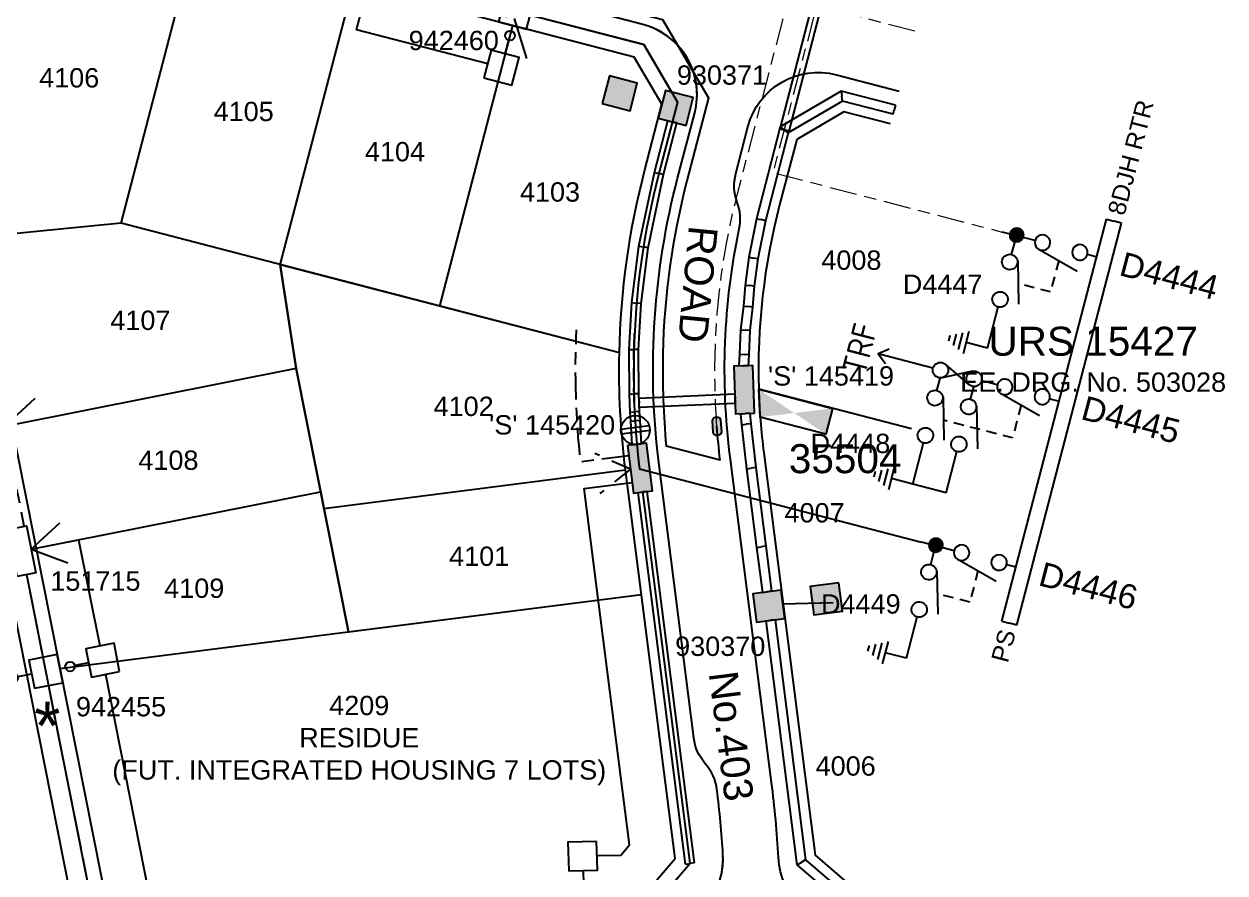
# Model space of a CAD drawing. Header units: metres. Extents: x 292331 to 292798, y 6234101 to 6234674.
# Drawn here: x 292674 to 292798.2, y 6234168.9 to 6234256.7 of the extents above; entities that cross this region are included whole.
import ezdxf
from ezdxf.enums import TextEntityAlignment as Align

# ---------------------------------------------------------------- set-up
doc = ezdxf.new("R2010")
doc.units = ezdxf.units.M
doc.header["$LTSCALE"] = 0.7
for name, pattern in [('A', [0]), ('Cable Exist OH', [1, 1, 0]), ('Cable Exist UG', [8.2, 4, -1.2, 1.8, -1.2]), ('CENTERX2', [101.6, 63.5, -12.7, 12.7, -12.7]), ('Dash', [5, 3, -2]), ('IE Trench LV', [6.5, 5, -1.5])]:
    doc.linetypes.add(name, pattern=pattern)
doc.layers.get('0').update_dxf_attribs({"color": 6})
for name, color, linetype in [('_User Miscellaneous1', 3, 'Continuous'), ('_User Miscellaneous11', 7, 'Continuous'), ('_User Miscellaneous4', 7, 'Continuous'), ('_User Miscellaneous6', 7, 'Continuous'), ('_User Miscellaneous7', 150, 'Continuous'), ('_User Miscellaneous8', 7, 'Continuous'), ('_User_HV_Exist', 7, 'Continuous'), ('_User_LV_Exist', 7, 'Continuous'), ('Cadastre Developer_SP_NEW', 4, 'Continuous'), ('Cadastre Roads_SP_NEW', 8, 'Continuous'), ('Equip_HV_NEW', 1, 'Continuous'), ('Equip_LV_NEW', 5, 'Continuous'), ('Equip_SP_HV_NEW', 7, 'Continuous'), ('Mains_HV_NEW_U72', 2, 'Continuous'), ('Mains_LV_NEW_R6', 2, 'Continuous'), ('Mains_LV_NEW_T84', 2, 'Continuous'), ('Services_SP_NEW_UG', 2, 'Continuous'), ('Sub_SP_EXT', 7, 'Continuous'), ('SupportsUG_SP_LV_EXT', 7, 'Continuous'), ('SupportsUG_SP_LV_NEW', 2, 'Continuous'), ('SupportsUG_SP_LV_SL_EXT', 7, 'Continuous'), ('SupportsUG_SP_LV_SL_NEW', 2, 'Continuous'), ('Trench_SP_NEW', 2, 'Continuous'), ('UG_Details_SP_MISC', 7, 'Continuous')]:
    doc.layers.add(name, color=color, linetype=linetype)
doc.layers.add('_User Miscellaneous5', color=7, linetype='Continuous', lineweight=35)
doc.layers.add('_User Notes', color=7, linetype='Continuous', plot=False)
doc.styles.add('ARIAL', font='arial.ttf', dxfattribs={"height": 2})
doc.styles.add('ARIAL 3.0', font='arial.ttf', dxfattribs={"height": 3})
doc.styles.add('COLUMN_LABEL', font='arial.ttf')
doc.styles.add('IESYMBOL1', font='isocp.shx')
doc.styles.add('POLE_LABEL', font='arial.ttf')
doc.styles.add('SL_LABEL', font='arial.ttf')
doc.styles.get("Standard").update_dxf_attribs({"font": 'arial.ttf'})
doc.styles.add('style1', font='iso3098b.shx')
doc.styles.add('SWG_LABEL', font='arial.ttf')
doc.styles.add('SWITCH_LABEL', font='arial.ttf', dxfattribs={"height": 2.5})
doc.linetypes.add('Cable New UG', pattern='A,8,-1,["x",style1,S=3.5,R=0,X=0.35,Y=-1],-3.5', length=12.5)
doc.linetypes.add('Cable Z', pattern='A,8,-1,["Z",Standard,S=2.5,R=0,X=0.35,Y=-1.25],-3.5', length=12.5)
doc.linetypes.add('IE Trench HV', pattern='A,8,-2,["/",style1,S=2.5,R=0,X=0.1,Y=-1],-4.5', length=14.5)

# ---------------------------------------------------------------- blocks, each defined once
blk = doc.blocks.new('SWG_SIE_SU_NEW')
blk.add_line((5.81, 0.79), (1.59, 1.94))
at = {"linetype": 'A', "lineweight": 0}
for p, q in [((7.98, 0.35), (7.98, -0.37)), ((8.18, -0.58), (8.18, 0.56)), ((8.38, 0.66), (8.38, -0.68)), ((8.58, -0.71), (8.58, 0.69)), ((8.78, 0.66), (8.78, -0.68)), ((8.98, -0.59), (8.98, 0.56)), ((9.18, 0.35), (9.18, -0.38))]:
    blk.add_line(p, q, dxfattribs=at)
at = {"linetype": 'Dash', "ltscale": 0.5}
blk.add_lwpolyline([(3.7, 1.36), (3.7, 4.73), (7.22, 4.73)], dxfattribs=at)
for points in [[(1, 0), (0, 0)], [(6.6, -0.01), (10.1, -0.01)]]:
    blk.add_lwpolyline(points)
for points in [[(1.8, -0.8, 1), (1.8, 0.8, 1)], [(5.8, -0.81, 1), (5.8, 0.79, 1)]]:
    blk.add_lwpolyline(points, format="xyb", close=True)
at = {"linetype": 'A', "lineweight": 0}
blk.add_circle((8.58, -0.01), 0.7, dxfattribs=at)
at = {"style": 'SWG_LABEL', "flags": 8}
blk.add_attdef('ASSET_NUM', text='', height=2, rotation=179.9544, dxfattribs=at).set_placement((-2.4, 0.01), align=Align.MIDDLE_LEFT)
at = {"flags": 1}
blk.add_attdef('Z', (0, 0), '', height=0.2, dxfattribs=at)
at = {"style": 'SWITCH_LABEL', "flags": 9}
blk.add_attdef('STREET_CODE', text='', height=0.2, dxfattribs=at).set_placement((0, 0), align=Align.MIDDLE_LEFT)
at = {"flags": 9}
for tag, p in [('ORIENTATION', (0, -0.2)), ('SUBURB', (0, -0.8)), ('STREETNAME', (0, -1)), ('PARENT', (0, -0.4)), ('USAGE', (0, -0.6)), ('LOCATION', (0, -1.2)), ('OPERATED_BY', (-0.01, -1.84)), ('OWNED_BY', (0, -1.62)), ('MAINTAINED_BY', (-0.01, -2.05)), ('NOTES', (0, -1.4))]:
    blk.add_attdef(tag, text='', height=0.2, dxfattribs=at).set_placement(p, align=Align.MIDDLE_LEFT)
blk = doc.blocks.new('SWG_SIE_ES_NEW')
for p, q in [((-6.1, 0.75), (-1.8, 1.97)), ((2.22, -2.29), (4.62, -2.29)), ((2.52, -2.89), (4.32, -2.89)), ((2.83, -3.49), (4.03, -3.49)), ((3.13, -4.09), (3.73, -4.09))]:
    blk.add_line(p, q)
at = {"const_width": 0.8, "flags": 128}
blk.add_lwpolyline([(-9.09, -0.02, 1), (-8.29, -0.02, 1)], format="xyb", close=True, dxfattribs=at)
for points in [[(-5.79, -0.82, -1), (-5.79, 0.78, -1)], [(-1.79, -0.81, -1), (-1.79, 0.79, -1)]]:
    blk.add_lwpolyline(points, format="xyb", close=True)
for points in [[(-6.59, -0.02), (-7.89, -0.02)], [(3.42, -0.01), (-0.99, -0.01)], [(3.42, -0.01), (3.42, -2.29)]]:
    blk.add_lwpolyline(points)
at = {"flags": 1}
blk.add_attdef('Z', (0, 0), '', height=0.2, dxfattribs=at)
at = {"style": 'SWITCH_LABEL', "flags": 9}
blk.add_attdef('STREET_CODE', text='', height=0.2, dxfattribs=at).set_placement((0, -0.2), align=Align.MIDDLE_LEFT)
at = {"flags": 9}
for tag, p in [('ORIENTATION', (0, -0.4)), ('SUBURB', (0, -1)), ('STREETNAME', (0, -1.2)), ('PARENT', (0, -0.6)), ('USAGE', (0, -0.8)), ('LOCATION', (0, -1.4)), ('NOTES', (0, -1.6))]:
    blk.add_attdef(tag, text='', height=0.2, dxfattribs=at).set_placement(p, align=Align.MIDDLE_LEFT)
at = {"style": 'ARIAL', "flags": 8}
blk.add_attdef('ASSET_NUM', text='', height=2, dxfattribs=at).set_placement((-1.81, -3.15), align=Align.MIDDLE_CENTER)
blk = doc.blocks.new('SWG_SIE_TRF_NOES_NEW')
for p, q in [((7.01, 0.8), (2.79, 1.95)), ((14.68, 0), (20.54, 0))]:
    blk.add_line(p, q)
for points in [[(2.2, 0.01), (1.2, 0.01)], [(19.54, -0.75), (20.54, 0), (19.54, 0.75)], [(7.8, 0), (9.45, 0)]]:
    blk.add_lwpolyline(points)
for points in [[(3, -0.79, 1), (3, 0.81, 1)], [(7, -0.8, 1), (7, 0.8, 1)]]:
    blk.add_lwpolyline(points, format="xyb", close=True)
at = {"flags": 1}
blk.add_attdef('Z', (0, 0), '', height=0.2, dxfattribs=at)
at = {"style": 'SWITCH_LABEL', "flags": 9}
blk.add_attdef('STREET_CODE', text='', height=0.2, dxfattribs=at).set_placement((0, -0.2), align=Align.MIDDLE_LEFT)
at = {"flags": 9}
for tag, p in [('ORIENTATION', (0, -0.4)), ('SUBURB', (0, -1)), ('STREETNAME', (0, -1.2)), ('PARENT', (0, -0.6)), ('USAGE', (0, -0.8)), ('LOCATION', (0, -1.4)), ('NOTES', (0, -1.6))]:
    blk.add_attdef(tag, text='', height=0.2, dxfattribs=at).set_placement(p, align=Align.MIDDLE_LEFT)
blk = doc.blocks.new('SWG_FUSE_NEW')
for points in [[(4.04, 0.73), (1.16, -0.72)], [(4.05, -0.71), (1.16, 0.72)]]:
    blk.add_lwpolyline(points)
for centre in [(0.8, 0), (4.4, 0.01)]:
    blk.add_circle(centre, 0.8)
at = {"style": 'SWITCH_LABEL', "flags": 8}
blk.add_attdef('ASSET_NUM', text='', height=2.5, rotation=179.9544, dxfattribs=at).set_placement((-2.4, 0), align=Align.MIDDLE_LEFT)
for tag, p, flags in [('Z', (0, 0), 1), ('ORIENTATION', (0.04, -4.4), 9), ('USAGE', (0.04, -5.4), 9)]:
    blk.add_attdef(tag, p, '', height=0.2, dxfattribs=dict(flags=flags))
at = {"flags": 9}
for tag, p in [('SUBURB', (0, -2.2)), ('STREETNAME', (0, -2.4)), ('PARENT', (0, -1.6))]:
    blk.add_attdef(tag, text='', height=0.2, dxfattribs=at).set_placement(p, align=Align.MIDDLE_LEFT)
blk = doc.blocks.new('*U73')
at = {"linetype": 'CENTERX2'}
blk.add_blockref('SWG_SIE_TRF_NOES_NEW', (0, 0), dxfattribs=at)
at = {"linetype": 'CENTERX2', "rotation": 180}
blk.add_blockref('SWG_FUSE_NEW', (14.68, 0), dxfattribs=at)
at = {"style": 'IESYMBOL1'}
blk.add_text('TRF', height=2.5, rotation=270.0174, dxfattribs=at).set_placement((22.51, -0.05), align=Align.MIDDLE_CENTER)
blk = doc.blocks.new('*U74')
for p, q in [((-6.1, 4.33), (-1.8, 5.55)), ((-6.1, 0.75), (-1.8, 1.97)), ((2.22, -2.29), (4.62, -2.29)), ((2.52, -2.89), (4.32, -2.89)), ((2.83, -3.49), (4.03, -3.49)), ((3.13, -4.09), (3.73, -4.09))]:
    blk.add_line(p, q)
at = {"linetype": 'Dash', "ltscale": 0.5, "flags": 128}
blk.add_lwpolyline([(-7.34, 8.78), (-3.81, 8.78), (-3.79, 1.4)], dxfattribs=at)
for points in [[(-5.79, 2.76, -1), (-5.79, 4.36, -1)], [(-1.79, 2.77, -1), (-1.79, 4.37, -1)], [(-5.79, -0.82, -1), (-5.79, 0.78, -1)], [(-1.79, -0.81, -1), (-1.79, 0.79, -1)]]:
    blk.add_lwpolyline(points, format="xyb", close=True)
for points in [[(-6.59, 3.56), (-7.89, 3.56)], [(3.42, 3.57), (-0.99, 3.57)], [(3.42, 3.57), (3.42, -0.01)], [(-6.59, -0.02), (-7.89, -0.02)], [(3.42, -0.01), (-0.99, -0.01)], [(3.42, -0.01), (3.42, -2.29)]]:
    blk.add_lwpolyline(points)
at = {"flags": 1}
blk.add_attdef('Z', (0, 0), '', height=0.2, dxfattribs=at)
at = {"style": 'SWITCH_LABEL', "flags": 9}
blk.add_attdef('STREET_CODE', text='', height=0.2, dxfattribs=at).set_placement((0, -0.2), align=Align.MIDDLE_LEFT)
at = {"flags": 9}
for tag, p in [('ORIENTATION', (0, -0.4)), ('SUBURB', (0, -1)), ('STREETNAME', (0, -1.2)), ('PARENT', (0, -0.6)), ('USAGE', (0, -0.8)), ('LOCATION', (0, -1.4)), ('NOTES', (0, -1.6))]:
    blk.add_attdef(tag, text='', height=0.2, dxfattribs=at).set_placement(p, align=Align.MIDDLE_LEFT)
at = {"style": 'ARIAL', "flags": 8}
blk.add_attdef('ASSET_NUM', text='', height=2, dxfattribs=at).set_placement((-1.81, -3.15), align=Align.MIDDLE_CENTER)
blk = doc.blocks.new('*U132')
for p, q in [((-1.6, 0), (-1.6, 42.96)), ((-1.6, 42.96), (-0.8, 42.96)), ((0, 42.96), (-0.8, 42.96)), ((0, 0), (0, 42.96)), ((-1.6, 0), (-0.8, 0)), ((0, 0), (-0.8, 0))]:
    blk.add_line(p, q)
at = {"style": 'ARIAL'}
blk.add_attdef('SWG_TYPE', text='', height=1.8, rotation=90, dxfattribs=at).set_placement((-0.8, 43.7), align=Align.MIDDLE_LEFT)
blk.add_attdef('SUB_TYPE', text='', height=1.8, rotation=90, dxfattribs=at).set_placement((-0.8, -0.76), align=Align.MIDDLE_RIGHT)
blk = doc.blocks.new('*U72')
blk.add_wipeout([(-1.06, -0.44), (-1.18, -0.58), (-1.29, -0.74), (-1.37, -0.91), (-1.43, -1.08), (-1.48, -1.27), (-1.49, -1.45), (-1.49, -1.64), (-1.46, -1.83), (-1.41, -2.01), (-1.33, -2.18), (-1.24, -2.34), (-1.12, -2.49), (-0.99, -2.62), (-0.84, -2.74), (-0.68, -2.83), (-0.51, -2.91), (-0.33, -2.96), (-0.14, -2.99), (0.05, -2.99), (0.23, -2.98), (0.42, -2.93), (0.59, -2.87), (0.76, -2.79), (0.92, -2.68), (1.06, -2.56), (1.18, -2.42), (1.29, -2.26), (1.37, -2.09), (1.43, -1.92), (1.48, -1.73), (1.49, -1.55), (1.49, -1.36), (1.46, -1.17), (1.41, -0.99), (1.33, -0.82), (1.24, -0.66), (1.12, -0.51), (0.99, -0.38), (0.84, -0.26), (0.68, -0.17), (0.51, -0.09), (0.33, -0.04), (0.14, -0.01), (-0.05, -0.01), (-0.23, -0.02), (-0.42, -0.07), (-0.59, -0.13), (-0.76, -0.21), (-0.92, -0.32)])
for p, q in [((-1.48, -1.25), (1.48, -1.25)), ((-1.48, -1.75), (1.48, -1.75))]:
    blk.add_line(p, q)
blk.add_circle((0, -1.5), 1.5)
for tag, flags, p in [('ACTUAL_STATUS', 9, (1.5, 0)), ('CONSTRUCTED_VOLTAGE', 9, (1.5, -0.2)), ('OPERATING_VOLTAGE', 9, (1.5, -0.6)), ('ORIENTATION', 9, (1.5, -0.8)), ('STATE', 9, (1.5, -1)), ('SWITCH_TYPE', 9, (1.5, -1.2)), ('NO_PHASES', 9, (1.5, -0.4)), ('OWNED_BY', 9, (1.5, -1.8)), ('OPERATED_BY', 9, (1.5, -2)), ('USAGE', 9, (1.5, -1.4)), ('NOTES', 9, (1.5, -1.6)), ('MAINTAINED_BY', 9, (1.5, -2.2)), ('NUMBER_OF_PHASES', 9, (1.5, -2.4)), ('TYPE', 9, (1.5, -2.6)), ('Z', 1, (1.5, -2.8))]:
    blk.add_attdef(tag, text='', height=0.2, dxfattribs=dict(flags=flags)).set_placement(p, align=Align.MIDDLE_LEFT)
blk = doc.blocks.new('*U77')
at = {"layer": '_User Miscellaneous7'}
blk.add_hatch(color=256, dxfattribs=at).paths.add_polyline_path([(-1.49, -7.49), (1.48, -7.49), (1.48, -4.51), (-1.49, -4.51)])
at = {"layer": '_User Miscellaneous8'}
blk.add_hatch(color=256, dxfattribs=at).paths.add_polyline_path([(-1.49, -1.49), (1.48, -1.49), (1.48, 1.48), (-1.49, 1.48)])
at = {"layer": '_User Miscellaneous7'}
blk.add_lwpolyline([(1.48, -7.49), (1.48, -4.51), (-1.49, -4.51), (-1.49, -7.49)], close=True, dxfattribs=at)
at = {"layer": '_User Miscellaneous8'}
blk.add_lwpolyline([(1.48, -1.49), (1.48, 1.48), (-1.49, 1.48), (-1.49, -1.49)], close=True, dxfattribs=at)
at = {"flags": 9}
for tag, style, p in [('STRUCTURE_PLANT_NUMBER', 'POLE_LABEL', (1.81, 0.03)), ('STREET_CODE', 'COLUMN_LABEL', (1.81, -0.2))]:
    blk.add_attdef(tag, text='', height=0.2, dxfattribs=dict(at, style=style)).set_placement(p, align=Align.MIDDLE_LEFT)
for tag, p in [('COLUMN_TYPE', (1.81, -0.4)), ('OWNED_BY', (1.81, -0.6)), ('STATE', (1.81, -0.8)), ('USAGE', (1.81, -1)), ('LEGEND', (1.81, -1.2)), ('STREETNAME', (1.81, -1.6)), ('SUBURB', (1.81, -1.8)), ('LOCATION', (1.81, -1.4)), ('NOTES', (1.81, -2))]:
    blk.add_attdef(tag, text='', height=0.2, dxfattribs=at).set_placement(p, align=Align.MIDDLE_LEFT)
at = {"flags": 1}
blk.add_attdef('Z', (1.81, -2.35), '', height=0.2, dxfattribs=at)
at = {"layer": '_User Miscellaneous6', "style": 'ARIAL', "flags": 8}
blk.add_attdef('ASSET_NUM', text='', height=2, dxfattribs=at).set_placement((2, 2), align=Align.MIDDLE_LEFT)
blk = doc.blocks.new('PILLAR_EXT')
blk.add_hatch(color=256).paths.add_polyline_path([(-2.475, 2.49), (-2.475, 0.51), (2.475, 0.51), (2.475, 2.49)])
blk.add_lwpolyline([(-2.475, 0.51), (2.475, 0.51), (2.475, 2.49), (-2.475, 2.49)], close=True)
for tag, p, flags in [('OWNED_BY', (0, 1.3), 9), ('STATE', (0, 1.1), 9), ('SUPPORT_TYPE', (0, 0.9), 9), ('USAGE', (0, 0.7), 9), ('LEGEND', (0, 0.5), 9), ('LOCATION', (0, 0.3), 9), ('NOTES', (0, 0.1), 9), ('PARENT', (0, -0.1), 9), ('STREETNAME', (0, -0.3), 9), ('SUBURB', (0, -0.5), 1)]:
    blk.add_attdef(tag, p, '', height=0.2, dxfattribs=dict(flags=flags))
at = {"layer": '_User Miscellaneous6', "style": 'ARIAL', "flags": 8}
blk.add_attdef('ASSET_NUM', text='', height=2, dxfattribs=at).set_placement((1.5, 7.5), align=Align.TOP_LEFT)
blk = doc.blocks.new('*U137')
blk.add_lwpolyline([(-2.37, 1.37), (5.5, 1.37), (5.5, -1.38), (-1.5, -1.38)], close=True)
blk.add_solid([(-1.5, -1.38), (-2.37, 1.37), (5.5, 1.37), (5.5, -1.38)])
for tag, height, flags, p in [('ASSET_NUM', 3, 8, (5.84, 2.55)), ('STREET_CODE', 0.2, 9, (5.34, 0.55)), ('CONSTRUCTED_VOLTAGE', 0.2, 9, (5.34, 0.35)), ('OPERATING_VOLTAGE', 0.2, 9, (5.34, -0.05)), ('NO_PHASES', 0.2, 9, (5.34, 0.15)), ('ORIENTATION', 0.2, 9, (5.34, -0.25)), ('OWNED_BY', 0.2, 9, (5.34, -0.45)), ('OPERATED_BY', 0.2, 9, (5.34, -0.65)), ('SECONDARY_VOLTAGE', 0.2, 9, (5.34, -1.05)), ('STATE', 0.2, 9, (5.34, -1.25)), ('MAINTAINED_BY', 0.2, 9, (5.34, -0.85)), ('SUBSTATION_TYPE', 0.2, 9, (5.34, -1.65)), ('STREETNAME', 0.2, 9, (5.34, -2.45)), ('PARENT', 0.2, 9, (5.34, -1.45)), ('USAGE', 0.2, 9, (5.34, -1.85)), ('LEGEND', 0.2, 9, (5.34, -2.05)), ('LOCATION', 0.2, 9, (5.34, -2.25)), ('SUBURB', 0.2, 9, (5.34, -2.65)), ('Z', 0.2, 1, (5.34, -3.05)), ('NOTES', 0.2, 9, (5.34, -2.85))]:
    blk.add_attdef(tag, text='', height=height, dxfattribs=dict(flags=flags)).set_placement(p, align=Align.MIDDLE_LEFT)
blk = doc.blocks.new('*U80')
at = {"layer": '_User Miscellaneous8', "color": 2}
blk.add_line((0, 0), (0, 1.45), dxfattribs=at)
blk.add_circle((0, 1.95), 0.5, dxfattribs=at)
for tag, p, flags in [('Z', (0, 0), 1), ('OPERATED_BY', (0, -9.61), 9)]:
    blk.add_attdef(tag, p, '', height=0.2, dxfattribs=dict(flags=flags))
at = {"style": 'SL_LABEL', "flags": 9}
blk.add_attdef('STREET_CODE', text='', height=0.2, dxfattribs=at).set_placement((0, -0.2), align=Align.MIDDLE_LEFT)
at = {"flags": 9}
for tag, p in [('CONSTRUCTED_VOLTAGE', (0, -0.4)), ('CONTROL_TYPE', (0, -0.6)), ('LANTERN_PURPOSE', (0, -0.8)), ('LANTERN_TYPE', (0, -1)), ('NO_PHASES', (0, -1.2)), ('OPERATING_VOLTAGE', (0, -1.4)), ('ORIENTATION', (0, -1.6)), ('OWNED_BY', (0, -1.8)), ('STATE', (0, -2)), ('CEXIST', (0, -2.4)), ('USAGE', (0, -2.2)), ('CNEW', (0, -2.6)), ('CNUMBER', (0, -2.8)), ('CREMOVE', (0, -3)), ('CREPLACE', (0, -3.2)), ('LKINGHEIGHT', (0, -3.4)), ('LBRACKET', (0, -3.6)), ('LBRACKETVOCAB', (0, -3.8)), ('LCATEGORY', (0, -4)), ('LCHARGE1', (0, -4.2)), ('LCHARGE1PERCENT', (0, -4.4)), ('LCHARGE2', (0, -4.6)), ('LCHARGE2PERCENT', (0, -4.8)), ('LCHARGE3', (0, -5)), ('LCHARGE3PERCENT', (0, -5.2)), ('LEXIST', (0, -5.4)), ('LLAMP', (0, -5.6)), ('LLAMPVOCAB', (0, -5.8)), ('LMAST', (0, -6)), ('LMASTVOCAB', (0, -6.2)), ('LNEW', (0, -6.4)), ('LANTNUMBER', (0, -6.6)), ('LOUTREACH', (0, -7)), ('LOUTREACHVOCAB', (0, -7.2)), ('LRATECODE', (0, -7.4)), ('SUBURB', (0, -8.6)), ('LREMOVE', (0, -7.6)), ('LREPLACE', (0, -7.8)), ('LTYPE', (0, -8)), ('LTYPEVOCAB', (0, -8.2)), ('LEGEND', (0, -8.4)), ('STREETNAME', (0, -8.8)), ('LOCATION', (0, -9)), ('NOTES', (0, -9.2)), ('MAINTAINED_BY', (0, -9.86))]:
    blk.add_attdef(tag, text='', height=0.2, dxfattribs=at).set_placement(p, align=Align.MIDDLE_LEFT)
at = {"layer": '_User Notes', "style": 'SL_LABEL', "flags": 8}
blk.add_attdef('ASSET_NUM', text='', height=2.5, dxfattribs=at).set_placement((2, 2), align=Align.MIDDLE_LEFT)
at = {"layer": '_User Notes', "flags": 8}
blk.add_attdef('LNUMBER', text='', height=2.5, dxfattribs=at).set_placement((1.2, -2.8), align=Align.MIDDLE_LEFT)
blk = doc.blocks.new('A$C1B2C29DD')
at = {"layer": 'Services_SP_NEW_UG', "color": 2, "flags": 128}
for points in [[(0, 0), (-2.1, 3.44)], [(0, 0), (2.1, 3.44)]]:
    blk.add_lwpolyline(points, dxfattribs=at)
blk = doc.blocks.new('*U143')
at = {"layer": 'Services_SP_NEW_UG', "color": 2, "flags": 128}
blk.add_lwpolyline([(-17, -0.75), (-19.25, 2.93)], dxfattribs=at)
at = {"layer": 'Services_SP_NEW_UG', "color": 2, "linetype": 'Dash', "ltscale": 0.7, "flags": 128}
blk.add_lwpolyline([(-2.47, -0.75), (-17, -0.75)], dxfattribs=at)
blk = doc.blocks.new('*U159')
at = {"layer": 'Services_SP_NEW_UG', "color": 2, "linetype": 'Dash', "ltscale": 0.7, "flags": 128}
blk.add_lwpolyline([(2.47, 0.74), (13, 0.75)], dxfattribs=at)
at = {"layer": 'Services_SP_NEW_UG', "color": 2, "flags": 128}
blk.add_lwpolyline([(13, 0.75), (15.25, -2.93)], dxfattribs=at)
blk = doc.blocks.new('*U79')
at = {"layer": '_User Miscellaneous7', "lineweight": -3}
blk.add_lwpolyline([(0, -3.03), (0, -1.58)], dxfattribs=at)
blk.add_lwpolyline([(-1.49, -6), (1.49, -6), (1.49, -3.03), (-1.49, -3.03)], close=True, dxfattribs=at)
blk.add_circle((0, -1.08), 0.5, dxfattribs=at)
at = {"layer": '_User Miscellaneous8', "color": 2, "lineweight": -3}
blk.add_lwpolyline([(-1.49, 0), (1.49, 0), (1.49, 2.97), (-1.49, 2.97)], close=True, dxfattribs=at)
at = {"style": 'POLE_LABEL', "flags": 9}
blk.add_attdef('STRUCTURE_PLANT_NUMBER', text='', height=0.2, dxfattribs=at).set_placement((1.64, 1.73), align=Align.MIDDLE_LEFT)
for tag, flags, p in [('STREET_CODE', 9, (1.64, 1.49)), ('COLUMN_TYPE', 9, (1.64, 1.29)), ('OWNED_BY', 9, (1.64, 1.09)), ('OPERATED_BY', 9, (1.64, 0.89)), ('STATE', 9, (1.64, 0.49)), ('MAINTAINED_BY', 9, (1.64, 0.69)), ('USAGE', 9, (1.64, 0.29)), ('LEGEND', 9, (1.64, 0.09)), ('SUBURB', 9, (1.64, -0.31)), ('STREETNAME', 9, (1.64, -0.51)), ('Z', 1, (1.64, -1.31)), ('PARENT', 9, (1.64, -0.11)), ('LOCATION', 9, (1.64, -0.71)), ('NOTES', 9, (1.64, -0.91)), ('LABEL_ALIGNMENT', 9, (1.64, -1.11))]:
    blk.add_attdef(tag, text='', height=0.2, dxfattribs=dict(flags=flags)).set_placement(p, align=Align.MIDDLE_LEFT)
at = {"layer": '_User Miscellaneous5', "style": 'ARIAL', "flags": 8}
blk.add_attdef('ASSET_NUM', text='', height=2, dxfattribs=at).set_placement((2, 3.49), align=Align.MIDDLE_LEFT)
blk = doc.blocks.new('*U152')
at = {"layer": '_User Miscellaneous7', "lineweight": -3}
blk.add_lwpolyline([(5.95, -3.01), (5.95, -1.56)], dxfattribs=at)
blk.add_lwpolyline([(4.46, -5.98), (7.43, -5.98), (7.43, -3.01), (4.46, -3.01)], close=True, dxfattribs=at)
blk.add_circle((5.95, -1.06), 0.5, dxfattribs=at)
at = {"layer": '_User Miscellaneous8', "color": 2, "lineweight": -3}
blk.add_lwpolyline([(-1.49, 0), (1.49, 0), (1.49, 2.97), (-1.49, 2.97)], close=True, dxfattribs=at)
at = {"style": 'POLE_LABEL', "flags": 9}
blk.add_attdef('STRUCTURE_PLANT_NUMBER', text='', height=0.2, dxfattribs=at).set_placement((1.64, 1.73), align=Align.MIDDLE_LEFT)
for tag, flags, p in [('STREET_CODE', 9, (1.64, 1.49)), ('COLUMN_TYPE', 9, (1.64, 1.29)), ('OWNED_BY', 9, (1.64, 1.09)), ('OPERATED_BY', 9, (1.64, 0.89)), ('STATE', 9, (1.64, 0.49)), ('MAINTAINED_BY', 9, (1.64, 0.69)), ('USAGE', 9, (1.64, 0.29)), ('LEGEND', 9, (1.64, 0.09)), ('SUBURB', 9, (1.64, -0.31)), ('STREETNAME', 9, (1.64, -0.51)), ('Z', 1, (1.64, -1.31)), ('PARENT', 9, (1.64, -0.11)), ('LOCATION', 9, (1.64, -0.71)), ('NOTES', 9, (1.64, -0.91)), ('LABEL_ALIGNMENT', 9, (1.64, -1.11))]:
    blk.add_attdef(tag, text='', height=0.2, dxfattribs=dict(flags=flags)).set_placement(p, align=Align.MIDDLE_LEFT)
at = {"layer": '_User Miscellaneous5', "style": 'ARIAL', "flags": 8}
blk.add_attdef('ASSET_NUM', text='', height=2, dxfattribs=at).set_placement((2, 3.49), align=Align.MIDDLE_LEFT)
blk = doc.blocks.new('*U139')
at = {"lineweight": -3}
blk.add_lwpolyline([(-2.48, 2.49), (2.47, 2.49), (2.47, 0.51), (-2.48, 0.51)], close=True, dxfattribs=at)
for tag, flags, p in [('STREET_CODE', 9, (1.5, 3.5)), ('OWNED_BY', 9, (1.5, 3.3)), ('OPERATED_BY', 9, (1.5, 3.1)), ('STATE', 9, (1.5, 2.7)), ('SUPPORT_TYPE', 9, (1.5, 2.5)), ('MAINTAINED_BY', 9, (1.5, 2.9)), ('SUBURB', 9, (1.5, 1.7)), ('STREETNAME', 9, (1.5, 1.5)), ('USAGE', 9, (1.5, 2.3)), ('LEGEND', 9, (1.5, 2.1)), ('PARENT', 9, (1.5, 1.9)), ('LOCATION', 9, (1.5, 1.3)), ('Z', 1, (1.5, 0.9)), ('NOTES', 9, (1.5, 1.1))]:
    blk.add_attdef(tag, text='', height=0.2, dxfattribs=dict(flags=flags)).set_placement(p, align=Align.MIDDLE_LEFT)
at = {"layer": '_User Miscellaneous4', "style": 'ARIAL', "flags": 8}
blk.add_attdef('ASSET_NUM', text='', height=2, dxfattribs=at).set_placement((2, 5.5), align=Align.MIDDLE_LEFT)
blk = doc.blocks.new('A$C7DAD38F0')
at = {"layer": '_User Miscellaneous11', "color": 3, "style": 'ARIAL'}
blk.add_attdef('DRG_NO', text='', height=2, dxfattribs=at).set_placement((0, -4.23), align=Align.MIDDLE_CENTER)
at = {"layer": '_User Miscellaneous6', "color": 2, "style": 'ARIAL 3.0'}
blk.add_attdef('URS___', text='', height=3, dxfattribs=at).set_placement((0, 0), align=Align.MIDDLE_CENTER)
blk = doc.blocks.new('HV_STJ_NEW')
blk.add_hatch(color=256).paths.add_polyline_path([(0.88, 0, 0.543383), (0.59, 0.45), (-0.59, 0.45, 0.543383), (-0.88, 0, 0.543383), (-0.59, -0.45), (0.59, -0.45, 0.543383)])
blk.add_lwpolyline([(-0.91, 0.13), (-0.91, -0.13, 0.414214), (-0.59, -0.45), (0.59, -0.45, 0.414214), (0.91, -0.13), (0.91, 0.13, 0.414214), (0.59, 0.45), (-0.59, 0.45, 0.414214)], format="xyb", close=True)
for tag, flags, p in [('ORIENTATION', 9, (1.5, 0)), ('OWNED_BY', 9, (1.5, -0.8)), ('OPERATED_BY', 9, (1.5, -1)), ('USAGE', 9, (1.5, -0.2)), ('LEGEND', 9, (1.5, -0.4)), ('NOTES', 9, (1.5, -0.6)), ('MAINTAINED_BY', 9, (1.5, -1.2)), ('TYPE', 9, (1.5, -1.4)), ('OPERATING_VOLTAGE', 9, (1.5, -1.6)), ('CONSTRUCTED_VOLTAGE', 9, (1.5, -1.8)), ('Z', 1, (1.5, -2.2)), ('NUMBER_OF_PHASES', 9, (1.5, -2))]:
    blk.add_attdef(tag, text='', height=0.2, dxfattribs=dict(flags=flags)).set_placement(p, align=Align.MIDDLE_LEFT)

msp = doc.modelspace()

# ---------------------------------------------------------------- linework, layer by layer
at = {"layer": '_User_HV_Exist', "color": 7, "linetype": 'Cable Exist UG', "lineweight": 0, "flags": 128}
msp.add_lwpolyline([(292745.65, 6234215.12, -0.023459), (292745.46, 6234222.5, -0.058384), (292747.78, 6234239.17), (292753.8, 6234262.3), (292766.86, 6234258.89)], format="xyb", dxfattribs=at)
msp.add_lwpolyline([(292766.11, 6234255.99), (292755.95, 6234258.64), (292751.45, 6234241.38), (292775.15, 6234235.21)], dxfattribs=at)
at = {"layer": '_User_LV_Exist', "color": 7, "linetype": 'Cable Exist UG', "flags": 128}
msp.add_lwpolyline([(292737.18, 6234216.23, -0.026872), (292737.14, 6234224.9, -0.026872)], format="xyb", dxfattribs=at)
at = {"layer": 'Cadastre Developer_SP_NEW', "flags": 128}
for points in [[(292684.05, 6234236.12), (292691.61, 6234265.16)], [(292707.55, 6234193.85), (292702.14, 6234221.09), (292700.51, 6234231.84), (292708.06, 6234260.87)], [(292724.52, 6234256.59), (292716.96, 6234227.56)], [(292724.52, 6234256.59), (292716.96, 6234227.56)], [(292737.1, 6234253.31), (292724.52, 6234256.59)], [(292763.61, 6234246.41), (292758.77, 6234247.67), (292753.9, 6234244.81)], [(292735.56, 6234222.71), (292684.05, 6234236.12), (292669.04, 6234234.66)], [(292735.56, 6234222.71), (292700.51, 6234231.84), (292702.14, 6234221.09), (292707.55, 6234193.85), (292737.84, 6234197.71)], [(292702.14, 6234221.09), (292672.72, 6234215.25)], [(292765.76, 6234214.85), (292749.97, 6234218.96)], [(292705.01, 6234206.63), (292736.2, 6234210.6)], [(292705.01, 6234206.63), (292736.2, 6234210.6)], [(292675.25, 6234202.5), (292704.67, 6234208.34)], [(292677.72, 6234190.05), (292737.84, 6234197.71)], [(292757.68, 6234196.84), (292752.48, 6234196.71)]]:
    msp.add_lwpolyline(points, dxfattribs=at)
for points in [[(292741.32, 6234170.39), (292736.2, 6234210.6, -0.036935), (292735.56, 6234222.71, -0.058384), (292738.2, 6234241.66), (292739.96, 6234248.44), (292737.1, 6234253.31)], [(292753.9, 6234244.81), (292752.13, 6234238.03, 0.071136), (292749.97, 6234218.96, 0.024314), (292750.49, 6234212.39), (292755.79, 6234170.76), (292760.29, 6234166.9), (292770.81, 6234167.17)]]:
    msp.add_lwpolyline(points, format="xyb", dxfattribs=at)
at = {"layer": 'Cadastre Roads_SP_NEW'}
for points in [[(292741.45, 6234163.33, 0.327192), (292746.27, 6234170.77, 0.017375), (292745.65, 6234177.55, 0.149011), (292744.45, 6234180.21, -0.149011), (292743.26, 6234182.87), (292739.6, 6234211.64, -0.093594), (292741.58, 6234240.78), (292743.35, 6234247.55, 0.383863), (292738.73, 6234256.46, 0.383863)], [(292770.9, 6234163.68), (292759.68, 6234163.38, -0.406834), (292752, 6234170.5, 0.01882), (292751.3, 6234178.27), (292747.02, 6234211.95, -0.083352), (292747.95, 6234235.54, 0.140675), (292747.75, 6234238.29, -0.153103), (292747.6, 6234241.28), (292748.86, 6234246.12, -0.414213), (292758.01, 6234251.49), (292764.5, 6234249.8)]]:
    msp.add_lwpolyline(points, format="xyb", dxfattribs=at)
at = {"layer": 'Mains_LV_NEW_R6', "color": 2, "linetype": 'Cable Z', "flags": 128}
for points in [[(292721.95, 6234252.61), (292708.38, 6234256.14), (292709.65, 6234260.99)], [(292733.43, 6234170.7), (292735.71, 6234170.76), (292736.6, 6234171.8), (292733.19, 6234198.61), (292731.91, 6234208.67), (292736.88, 6234209.3)], [(292674.75, 6234202.4), (292679.66, 6234203.37), (292681.84, 6234192.39)], [(292733.24, 6234170.7), (292733.43, 6234170.7)]]:
    msp.add_lwpolyline(points, dxfattribs=at)
msp.add_lwpolyline([(292682.42, 6234189.47), (292686.93, 6234166.75), (292688.54, 6234165.66, -0.005186), (292690.83, 6234166.01)], format="xyb", dxfattribs=at)
at = {"layer": 'Mains_LV_NEW_T84', "color": 2, "linetype": 'Cable New UG', "flags": 128}
msp.add_lwpolyline([(292737.41, 6234213.25, -0.000025), (292737.41, 6234213.26, -0.000025)], format="xyb", dxfattribs=at)
at = {"layer": 'Mains_LV_NEW_T84', "color": 2, "linetype": 'Cable New UG'}
msp.add_lwpolyline([(292674.26, 6234199.78), (292681.52, 6234163.18), (292687.17, 6234159.33, -0.014274), (292693.13, 6234160.26), (292721.33, 6234163.85, -0.025139), (292731.92, 6234164.66), (292738.53, 6234164.83), (292742.89, 6234169.92), (292738, 6234208.34)], format="xyb", dxfattribs=at)
at = {"layer": 'Services_SP_NEW_UG', "color": 2, "linetype": 'Dash', "flags": 128}
for points in [[(292736.71, 6234210.67), (292733.02, 6234212.32)], [(292736.71, 6234210.67), (292733.55, 6234208.15)]]:
    msp.add_lwpolyline(points, dxfattribs=at)
at = {"layer": 'Trench_SP_NEW', "linetype": 'IE Trench HV', "flags": 128}
msp.add_lwpolyline([(292740.95, 6234249.71), (292738.08, 6234254.61), (292726.33, 6234257.67)], dxfattribs=at)
at = {"layer": 'Trench_SP_NEW', "linetype": 'IE Trench LV', "flags": 128}
for points in [[(292674.26, 6234199.78), (292675.96, 6234191.22)], [(292676.53, 6234188.3), (292681.52, 6234163.18), (292686.12, 6234160.04)], [(292739.33, 6234165.76), (292742.89, 6234169.92)]]:
    msp.add_lwpolyline(points, dxfattribs=at)
at = {"layer": 'UG_Details_SP_MISC'}
for p, q in [((292756.24, 6234261.66), (292752.14, 6234245.91)), ((292757.17, 6234261.42), (292753.07, 6234245.67)), ((292758.48, 6234249.79), (292752.19, 6234246.1)), ((292764.11, 6234248.33), (292758.48, 6234249.79)), ((292758.48, 6234249.79), (292758.55, 6234249.28)), ((292758.62, 6234248.76), (292753.02, 6234245.47)), ((292758.62, 6234248.76), (292758.55, 6234249.28)), ((292763.87, 6234247.4), (292758.62, 6234248.76)), ((292764.11, 6234248.33), (292763.99, 6234247.86)), ((292763.87, 6234247.4), (292763.99, 6234247.86)), ((292739.18, 6234241.39), (292740.57, 6234246.74)), ((292740.12, 6234241.18), (292741.5, 6234246.5)), ((292740.57, 6234246.74), (292741.04, 6234246.62)), ((292741.5, 6234246.5), (292741.04, 6234246.62)), ((292752.19, 6234246.1), (292749.74, 6234236.6)), ((292752.14, 6234245.91), (292752.6, 6234245.79)), ((292752.19, 6234246.1), (292752.6, 6234245.79)), ((292753.02, 6234245.47), (292752.6, 6234245.79)), ((292753.07, 6234245.67), (292752.6, 6234245.79)), ((292753.02, 6234245.47), (292750.68, 6234236.39)), ((292737.58, 6234233.76), (292739.18, 6234241.39)), ((292738.53, 6234233.6), (292740.12, 6234241.18)), ((292739.18, 6234241.39), (292739.65, 6234241.29)), ((292740.12, 6234241.18), (292739.65, 6234241.29)), ((292749.74, 6234236.6), (292748.95, 6234232.61)), ((292749.74, 6234236.6), (292750.21, 6234236.5)), ((292750.68, 6234236.39), (292749.89, 6234232.45)), ((292750.68, 6234236.39), (292750.21, 6234236.5)), ((292736.86, 6234227.92), (292737.58, 6234233.76)), ((292737.58, 6234233.76), (292738.06, 6234233.68)), ((292737.82, 6234227.83), (292738.53, 6234233.6)), ((292738.53, 6234233.6), (292738.06, 6234233.68)), ((292748.95, 6234232.61), (292748.56, 6234229.73)), ((292748.95, 6234232.61), (292749.42, 6234232.53)), ((292749.89, 6234232.45), (292749.42, 6234232.53)), ((292749.89, 6234232.45), (292749.51, 6234229.63)), ((292748.56, 6234229.73), (292748.38, 6234227.55)), ((292748.56, 6234229.73), (292749.03, 6234229.68)), ((292749.51, 6234229.63), (292749.03, 6234229.68)), ((292749.51, 6234229.63), (292749.33, 6234227.45)), ((292736.59, 6234223.08), (292736.86, 6234227.92)), ((292736.86, 6234227.92), (292737.34, 6234227.87)), ((292737.82, 6234227.83), (292737.34, 6234227.87)), ((292737.55, 6234223.05), (292737.82, 6234227.83)), ((292748.38, 6234227.55), (292748.09, 6234225.1)), ((292748.38, 6234227.55), (292748.85, 6234227.5)), ((292749.33, 6234227.45), (292748.85, 6234227.5)), ((292749.33, 6234227.45), (292749.05, 6234225.02)), ((292748.09, 6234225.1), (292747.98, 6234222.57)), ((292748.09, 6234225.1), (292748.57, 6234225.06)), ((292749.05, 6234225.02), (292748.57, 6234225.06)), ((292749.05, 6234225.02), (292748.94, 6234222.52)), ((292736.6, 6234218.46), (292736.59, 6234223.08)), ((292736.59, 6234223.08), (292737.07, 6234223.06)), ((292737.55, 6234223.05), (292737.07, 6234223.06)), ((292737.56, 6234218.48), (292737.55, 6234223.05)), ((292747.98, 6234222.57), (292747.91, 6234221.41)), ((292747.98, 6234222.57), (292748.46, 6234222.54)), ((292748.94, 6234222.52), (292748.46, 6234222.54)), ((292748.94, 6234222.52), (292748.87, 6234221.35)), ((292747.91, 6234221.41), (292748.39, 6234221.38)), ((292748.87, 6234221.35), (292748.39, 6234221.38)), ((292736.6, 6234218.46), (292737.08, 6234218.47)), ((292737.56, 6234218.48), (292737.08, 6234218.47)), ((292747.5, 6234218.43), (292737.58, 6234218.01)), ((292747.5, 6234218.43), (292747.52, 6234217.95)), ((292737.58, 6234218.01), (292737.6, 6234217.53)), ((292737.62, 6234217.05), (292737.6, 6234217.53)), ((292747.54, 6234217.47), (292737.62, 6234217.05)), ((292747.54, 6234217.47), (292747.52, 6234217.95)), ((292748.08, 6234216.39), (292748.56, 6234216.44)), ((292748.08, 6234216.39), (292748.2, 6234215.28)), ((292749.04, 6234216.49), (292748.56, 6234216.44)), ((292749.04, 6234216.49), (292749.15, 6234215.39)), ((292748.2, 6234215.28), (292748.67, 6234215.34)), ((292748.2, 6234215.28), (292748.7, 6234210.73)), ((292749.15, 6234215.39), (292748.67, 6234215.34)), ((292749.15, 6234215.39), (292749.66, 6234210.84)), ((292748.7, 6234210.73), (292749.18, 6234210.78)), ((292748.7, 6234210.73), (292749.74, 6234202.58)), ((292749.66, 6234210.84), (292749.18, 6234210.78)), ((292749.66, 6234210.84), (292750.69, 6234202.71)), ((292737.5, 6234208.27), (292737.98, 6234208.33)), ((292742.39, 6234169.83), (292737.5, 6234208.27)), ((292738.45, 6234208.39), (292737.98, 6234208.33)), ((292743.34, 6234169.95), (292738.45, 6234208.39)), ((292749.74, 6234202.58), (292750.22, 6234202.64)), ((292749.74, 6234202.58), (292750.35, 6234197.93)), ((292750.69, 6234202.71), (292750.22, 6234202.64)), ((292750.69, 6234202.71), (292751.3, 6234198.05)), ((292750.35, 6234197.93), (292750.82, 6234197.99)), ((292751.3, 6234198.05), (292750.82, 6234197.99)), ((292750.72, 6234194.99, 6), (292751.2, 6234195.05, 6)), ((292750.72, 6234194.99, 6), (292753.92, 6234169.76, 6)), ((292751.68, 6234195.11, 6), (292751.2, 6234195.05, 6)), ((292751.68, 6234195.11, 6), (292754.82, 6234170.25, 6)), ((292743.34, 6234169.95), (292742.87, 6234169.89)), ((292753.92, 6234169.76, 6), (292754.37, 6234170, 6)), ((292754.82, 6234170.25, 6), (292754.37, 6234170, 6)), ((292754.82, 6234170.25, 6), (292759.92, 6234165.87, 6)), ((292742.39, 6234169.83), (292742.87, 6234169.89)), ((292753.92, 6234169.76, 6), (292759.58, 6234164.9, 6))]:
    msp.add_line(p, q, dxfattribs=at)

# ---------------------------------------------------------------- block references
at = {"layer": '_User Miscellaneous1'}
msp.add_blockref('A$C7DAD38F0', (292784.55, 6234223.92), dxfattribs=at).add_auto_attribs({'URS___': 'URS 15427', 'DRG_NO': 'EE. DRG. No. 503028'})
at = {"layer": 'Equip_HV_NEW', "linetype": 'CENTERX2', "rotation": 345.4073506648605}
msp.add_blockref('*U132', (292776.66, 6234194.56), dxfattribs=at).add_auto_attribs({'SUB_TYPE': 'PS', 'SWG_TYPE': '8DJH RTR'})
at = {"layer": 'Equip_HV_NEW', "linetype": 'CENTERX2'}
ref = msp.add_blockref('SWG_SIE_ES_NEW', (292774.48, 6234226.51), dxfattribs=dict(at, rotation=255.407350665386))
ref.add_attrib('ASSET_NUM', 'D4447', dxfattribs={"layer": '0', "height": 2, "style": 'ARIAL'}).set_placement((292773.1, 6234229.82), align=Align.MIDDLE_RIGHT)
ref = msp.add_blockref('SWG_SIE_SU_NEW', (292784.92, 6234232.66), dxfattribs=dict(at, rotation=165.407350665386))
ref.add_attrib('ASSET_NUM', 'D4444', dxfattribs={"layer": '0', "height": 2.5, "rotation": 345.3617, "style": 'SWG_LABEL'}).set_placement((292787.43, 6234231.99), align=Align.MIDDLE_LEFT)
ref = msp.add_blockref('*U73', (292782.19, 6234217.43), dxfattribs=dict(at, rotation=165.3940020213818))
ref.add_attrib('ASSET_NUM', 'D4445', dxfattribs={"layer": '0', "height": 2.5, "rotation": 345.3484, "style": 'SWG_LABEL'}).set_placement((292783.47, 6234217.1), align=Align.MIDDLE_LEFT)
ref = msp.add_blockref('*U74', (292766.76, 6234212.44), dxfattribs=dict(at, rotation=255.407350665386))
ref.add_attrib('ASSET_NUM', 'D4448', dxfattribs={"layer": '0', "height": 2, "style": 'ARIAL'}).set_placement((292759.45, 6234213.35), align=Align.MIDDLE_CENTER)
ref = msp.add_blockref('SWG_SIE_ES_NEW', (292766.12, 6234194.43), dxfattribs=dict(at, rotation=255.407350665386))
ref.add_attrib('ASSET_NUM', 'D4449', dxfattribs={"layer": '0', "height": 2, "style": 'ARIAL'}).set_placement((292764.64, 6234196.74), align=Align.MIDDLE_RIGHT)
ref = msp.add_blockref('SWG_SIE_SU_NEW', (292776.56, 6234200.57), dxfattribs=dict(at, rotation=165.407350665386))
ref.add_attrib('ASSET_NUM', 'D4446', dxfattribs={"layer": '0', "height": 2.5, "rotation": 345.3617, "style": 'SWG_LABEL'}).set_placement((292779.08, 6234199.91), align=Align.MIDDLE_LEFT)
at = {"layer": 'Equip_SP_HV_NEW', "rotation": 274.0753498273198}
msp.add_blockref('HV_STJ_NEW', (292745.65, 6234215.12), dxfattribs=at)
at = {"layer": 'Services_SP_NEW_UG'}
for name, p, rotation in [('*U143', (292708.06, 6234260.87), 165.4073506669904), ('*U159', (292675.25, 6234202.5), 101.2258118728214)]:
    msp.add_blockref(name, p, dxfattribs=dict(at, rotation=rotation))
at = {"layer": 'Services_SP_NEW_UG', "color": 2, "rotation": 281.2258310378614}
msp.add_blockref('A$C1B2C29DD', (292674.75, 6234202.4), dxfattribs=at)
at = {"layer": 'Sub_SP_EXT'}
ref = msp.add_blockref('*U137', (292751.92, 6234217.03), dxfattribs=dict(at, rotation=345.4073506653648))
ref.add_attrib('ASSET_NUM_001', '35504', (292753.08, 6234210.27), dxfattribs={"layer": '0', "height": 3})
at = {"layer": 'SupportsUG_SP_LV_EXT'}
ref = msp.add_blockref('PILLAR_EXT', (292749.97, 6234218.96), dxfattribs=dict(at, rotation=91.96861262040208))
ref.add_attrib('ASSET_NUM_001', "'S' 145419", (292750.93, 6234219.33), dxfattribs={"layer": '_User Miscellaneous6', "height": 2, "style": 'ARIAL'})
at = {"layer": 'SupportsUG_SP_LV_NEW'}
ref = msp.add_blockref('*U139', (292675.25, 6234202.5), dxfattribs=dict(at, rotation=101.2258309859812))
ref.add_attrib('ASSET_NUM_001', '151715', (292676.73, 6234198.11), dxfattribs={"layer": '_User Miscellaneous4', "height": 2, "style": 'ARIAL'})
at = {"layer": 'SupportsUG_SP_LV_SL_EXT'}
ref = msp.add_blockref('*U77', (292741.4, 6234248.06), dxfattribs=dict(at, rotation=255.4073506749184))
ref.add_attrib('ASSET_NUM_001', '930371', (292741.51, 6234250.46), dxfattribs={"layer": '_User Miscellaneous6', "height": 2, "style": 'ARIAL'})
ref = msp.add_blockref('*U77', (292751.01, 6234196.52), dxfattribs=dict(at, rotation=97.24911622150344))
ref.add_attrib('ASSET_NUM_001', '930370', (292741.33, 6234191.36), dxfattribs={"layer": '_User Miscellaneous6', "height": 2, "style": 'ARIAL'})
at = {"layer": 'SupportsUG_SP_LV_SL_NEW', "ltscale": 0.5}
ref = msp.add_blockref('*U79', (292724.52, 6234256.59), dxfattribs=dict(at, rotation=345.4073619750729))
ref.add_attrib('ASSET_NUM_001', '942460', (292713.78, 6234254.04), dxfattribs={"layer": '_User Miscellaneous5', "height": 2, "style": 'ARIAL'})
ref = msp.add_blockref('*U79', (292677.72, 6234190.05), dxfattribs=dict(at, rotation=101.2258216099424))
ref.add_attrib('ASSET_NUM_001', '942455', (292679.38, 6234185.11), dxfattribs={"layer": '_User Miscellaneous5', "height": 2, "style": 'ARIAL'})
at = {"layer": 'SupportsUG_SP_LV_SL_NEW', "ltscale": 0.5, "rotation": 101.2258216099424}
msp.add_blockref('*U80', (292674.8, 6234189.47), dxfattribs=at)
at = {"layer": 'SupportsUG_SP_LV_SL_NEW', "ltscale": 0.5}
ref = msp.add_blockref('*U152', (292737.83, 6234166.31), dxfattribs=dict(at, rotation=181.4939803456989))
ref.add_attrib('ASSET_NUM_001', '942457', (292739.65, 6234159.75), dxfattribs={"layer": '_User Miscellaneous5', "height": 2, "style": 'ARIAL'})

# ---------------------------------------------------------------- texts
at = {"layer": '_User Miscellaneous1', "color": 7, "insert": (292676.42, 6234184.13), "char_height": 5, "attachment_point": 5, "style": 'ARIAL'}
msp.add_mtext_dynamic_manual_height_columns('{\\C3;*}', width=5, gutter_width=4, heights=[0], dxfattribs=at)
at = {"layer": 'Cadastre Developer_SP_NEW', "color": 4, "char_height": 2, "attachment_point": 5, "style": 'ARIAL'}
for s, insert in [('4106', (292678.68, 6234251.16)), ('4105', (292696.72, 6234247.68)), ('4104', (292712.36, 6234243.52)), ('4103', (292728.39, 6234239.35)), ('4107', (292686.04, 6234226.07)), ('4102', (292719.46, 6234217.17)), ('4108', (292688.94, 6234211.6)), ('4101', (292721.07, 6234201.66)), ('4109', (292691.61, 6234198.35)), ('4209\\PRESIDUE\\P(FUT. INTEGRATED HOUSING 7 LOTS)', (292708.67, 6234182.6))]:
    msp.add_mtext(s, dxfattribs=dict(at, insert=insert))
at = {"layer": 'Cadastre Developer_SP_NEW', "color": 7, "char_height": 2, "attachment_point": 5, "style": 'ARIAL'}
for s, insert in [('4008', (292759.55, 6234232.3)), ('4007', (292755.74, 6234206.16)), ('4006', (292758.96, 6234179.96))]:
    msp.add_mtext(s, dxfattribs=dict(at, insert=insert))
at = {"layer": 'Cadastre Roads_SP_NEW', "color": 2, "style": 'ARIAL'}
for s, rotation, p in [('ROAD', 264.547, (292742.77, 6234235.97)), ('ROAD', 264.547, (292742.77, 6234235.97)), ('No.403', 277.2541, (292744.79, 6234189.59))]:
    msp.add_text(s, height=3, rotation=rotation, dxfattribs=at).set_placement(p)

# ---------------------------------------------------------------- next in the draw order: block references
at = {"layer": 'Equip_LV_NEW', "linetype": 'Cable Exist OH', "lineweight": 0, "rotation": 187.2491162323869}
msp.add_blockref('*U72', (292737.41, 6234213.25), dxfattribs=at)

# ---------------------------------------------------------------- next in the draw order: linework, layer by layer
at = {"layer": '_User_LV_Exist', "color": 7, "linetype": 'Cable Exist UG', "flags": 128}
msp.add_lwpolyline([(292736.53, 6234212.06), (292731.56, 6234211.43, -0.03942), (292731.14, 6234225.1, -0.03942)], format="xyb", dxfattribs=at)
at = {"layer": 'Cadastre Developer_SP_NEW', "flags": 128}
msp.add_lwpolyline([(292672.22, 6234266.07), (292670.69, 6234260.21, 0.095251), (292669.04, 6234234.66, 0.017691), (292669.8, 6234229.93), (292682.87, 6234164.07), (292687.5, 6234160.91, -0.012827), (292692.94, 6234161.75), (292721.14, 6234165.34, -0.025139), (292731.88, 6234166.16), (292737.83, 6234166.31), (292741.32, 6234170.39), (292736.2, 6234210.6, -0.036935), (292735.56, 6234222.71, -0.058384), (292738.2, 6234241.66), (292739.96, 6234248.44), (292737.1, 6234253.31), (292677.1, 6234268.93)], format="xyb", close=True, dxfattribs=at)
at = {"layer": 'Cadastre Roads_SP_NEW'}
msp.add_lwpolyline([(292738.98, 6234162.84, 0.423334), (292746.27, 6234170.77, 0.017375), (292745.65, 6234177.55, 0.149011), (292744.45, 6234180.21, -0.149011), (292743.26, 6234182.87), (292739.6, 6234211.64, -0.093594), (292741.58, 6234240.78), (292743.35, 6234247.55, 0.414214), (292737.98, 6234256.7), (292676.33, 6234272.75, 0.414212), (292667.19, 6234267.38), (292665.89, 6234262.41, 0.156041), (292666.06, 6234259.37, -0.139681), (292666.3, 6234256.64, 0.096947), (292666.37, 6234229.25), (292679.41, 6234163.54, 0.394053), (292687.71, 6234157.56), (292721.58, 6234161.87, -0.023073), (292731.11, 6234162.63), (292731.97, 6234162.66)], format="xyb", close=True, dxfattribs=at)
at = {"layer": 'Mains_HV_NEW_U72', "color": 2, "linetype": 'Cable New UG', "flags": 128}
for points in [[(292623.1, 6234235.68), (292587.56, 6234244.94, -0.121524), (292594.59, 6234273.79), (292603.52, 6234290.92), (292611.91, 6234293.85, 0.077239), (292630.99, 6234285.59), (292657.15, 6234278.78), (292677.63, 6234273.45), (292740.03, 6234257.2), (292744.78, 6234249.11), (292742.55, 6234240.53, 0.058384), (292740.06, 6234222.62, 0.028311), (292740.4, 6234213.1), (292745.98, 6234211.64, -0.011077), (292745.65, 6234215.12, -0.010239)], [(292631.46, 6234267.77), (292599.21, 6234276.17), (292605.63, 6234288.48), (292611.56, 6234290.55, 0.072048), (292630.24, 6234282.68), (292656.4, 6234275.87), (292656.4, 6234275.87), (292676.87, 6234270.54), (292676.87, 6234270.54), (292738.08, 6234254.61), (292741.57, 6234248.66), (292739.65, 6234241.29, 0.058384), (292737.06, 6234222.68, 0.034382), (292737.63, 6234210.72), (292766.79, 6234203.13)]]:
    msp.add_lwpolyline(points, format="xyb", dxfattribs=at)
at = {"layer": 'Mains_LV_NEW_T84', "color": 2, "linetype": 'Cable New UG', "flags": 128}
msp.add_lwpolyline([(292737.41, 6234213.25, -0.000025), (292737.41, 6234213.26, -0.000025)], format="xyb", dxfattribs=at)
at = {"layer": 'UG_Details_SP_MISC'}
for p, q in [((292736.68, 6234216.59), (292736.6, 6234218.46)), ((292737.64, 6234216.64), (292737.56, 6234218.48)), ((292736.68, 6234216.59), (292737.16, 6234216.61)), ((292736.74, 6234215.66), (292736.68, 6234216.59)), ((292737.64, 6234216.64), (292737.16, 6234216.61)), ((292737.7, 6234215.72), (292737.64, 6234216.64)), ((292736.74, 6234215.66), (292737.22, 6234215.69)), ((292736.9, 6234213.22), (292736.74, 6234215.66)), ((292737.7, 6234215.72), (292737.22, 6234215.69)), ((292737.85, 6234213.28), (292737.7, 6234215.72)), ((292736.9, 6234213.22), (292737.38, 6234213.25)), ((292737.85, 6234213.28), (292737.38, 6234213.25))]:
    msp.add_line(p, q, dxfattribs=at)

# ---------------------------------------------------------------- next in the draw order: block references
at = {"layer": 'SupportsUG_SP_LV_EXT'}
ref = msp.add_blockref('PILLAR_EXT', (292736.2, 6234210.6), dxfattribs=dict(at, rotation=277.2491162275276))
ref.add_attrib('ASSET_NUM_001', "'S' 145420", (292722.1, 6234214.27), dxfattribs={"layer": '_User Miscellaneous6', "height": 2, "style": 'ARIAL'})

doc.saveas('drawing.dxf')
